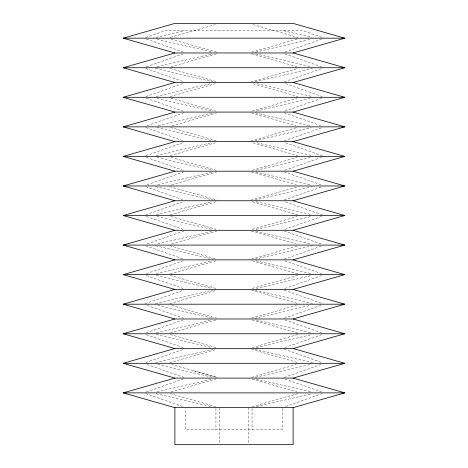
<?xml version="1.0" encoding="UTF-8"?>
<svg xmlns="http://www.w3.org/2000/svg" width="468" height="468" viewBox="0 0 468 468"><rect width="100%" height="100%" fill="white"/><g stroke="black" fill="none" stroke-linecap="round" stroke-linejoin="round"><path stroke-width="0.35" stroke-dasharray="2.34 1.75" d="M145.724 37.463L164.759 30.789L303.241 30.789L323.634 37.943M146.402 66.784L183.111 53.914M145.724 96.578L182.432 83.708M284.889 52.007L321.598 39.131M147.081 125.658L183.789 112.788M284.211 81.801L322.276 68.451M145.724 155.698L182.432 142.822M284.889 111.121L321.598 98.251M147.081 184.778L183.789 171.902M284.211 140.915L322.276 127.565M145.724 214.812L182.432 201.942M284.889 170.235L321.598 157.365M147.081 243.892L183.789 231.022M284.211 200.035L322.276 186.685M146.402 273.686L183.111 260.816M284.889 229.349L321.598 216.479M145.045 303.726L183.789 290.137M284.211 259.149L322.276 245.799M146.402 332.806L183.111 319.931M284.889 288.469L321.598 275.594M145.724 362.601L183.789 349.251M284.211 318.263L320.919 305.393M146.402 391.921L183.111 379.051M284.889 347.584L321.598 334.714M284.211 377.378L320.919 364.508M285.568 406.458L322.276 393.588M250.86 141.026L297.367 127.46M172.037 125.839L216.684 112.882M251.573 52.159L297.01 39.177M250.877 81.918L297.706 68.539M252.275 111.074L297.01 98.292M171.692 184.772L216.725 171.967M252.275 170.188L297.01 157.412M250.877 200.146L298.409 186.568M252.275 229.308L297.01 216.526M251.573 259.061L298.409 245.682M252.275 288.423L297.706 275.441M170.293 332.959L216.035 319.954M251.573 318.181L296.308 305.399M252.275 347.537L297.706 334.556M251.573 377.296L296.308 364.513M252.275 406.657L297.706 393.67M170.305 37.381L215.257 24.599M171.007 66.737L216.661 53.756M170.305 96.496L215.257 83.713M170.305 155.61L215.257 142.828M170.305 214.73L215.959 201.743M171.709 243.886L216.661 231.104M170.305 273.844L215.959 260.863M169.603 303.603L216.661 290.219M169.603 362.718L216.661 349.339M171.007 391.874L215.959 379.092M158.231 125.845L212.419 112.911M254.879 140.962L311.179 127.524M156.154 37.376L184.328 30.789M156.979 66.743L212.384 53.791M255.616 52.129L311.021 39.177M156.265 96.466L210.963 83.678M254.902 81.853L312.443 68.398M256.324 111.08L311.021 98.292M156.265 155.581L210.963 142.793M157.687 184.807L212.384 172.019M256.324 170.194L311.021 157.406M156.265 214.695L211.676 201.743M254.902 200.082L312.443 186.633M157.687 243.922L212.384 231.133M256.324 229.308L311.021 216.52M156.265 273.809L211.676 260.857M254.902 259.202L312.443 245.747M155.557 303.533L213.098 290.084M256.324 288.423L311.735 275.471M156.265 332.929L211.676 319.977M254.902 318.316L310.313 305.364M155.557 362.653L213.098 349.198M256.324 347.543L311.735 334.591M156.979 391.88L211.676 379.092M255.616 377.266L310.313 364.478M256.324 406.657L311.735 393.705M283.672 30.789L311.846 37.376M255.616 53.791L311.021 66.743M156.979 39.177L212.384 52.129M257.037 83.678L311.735 96.466M155.557 68.398L213.098 81.853M156.979 98.292L211.676 111.08M257.037 142.793L311.735 155.581M255.616 172.019L310.313 184.807M156.979 157.406L211.676 170.194M256.324 201.743L311.735 214.695M155.557 186.633L213.098 200.082M255.616 231.133L310.313 243.922M156.979 216.52L211.676 229.308M256.324 260.857L311.735 273.809M155.557 245.747L213.098 259.202M254.902 290.084L312.443 303.533M156.265 275.471L211.676 288.423M256.324 319.977L311.735 332.929M157.687 305.364L213.098 318.316M254.902 349.198L312.443 362.653M156.265 334.591L211.676 347.543M256.324 379.092L311.021 391.88M157.687 364.478L212.384 377.266M156.265 393.705L211.676 406.657M255.581 112.911L309.769 125.845M156.821 127.524L213.121 140.962M171.007 39.177L216.661 52.159M170.305 68.539L217.363 81.918M171.007 98.292L215.959 111.074M171.007 157.412L215.959 170.188M169.603 186.568L217.363 200.146M171.007 216.526L215.959 229.308M169.603 245.682L216.661 259.061M170.305 275.441L215.959 288.423M171.709 305.399L216.661 318.181M170.305 334.556L215.959 347.537M216.725 377.319L171.692 364.513M170.305 393.67L215.959 406.657M252.972 24.599L297.706 37.381M251.573 53.756L297.01 66.737M252.972 83.713L297.706 96.496M252.972 142.828L297.706 155.61M251.573 171.99L296.308 184.772M252.275 201.743L297.706 214.73M251.573 231.104L296.308 243.886M252.275 260.863L297.706 273.844M251.573 290.219L298.409 303.603M252.275 319.977L297.706 332.959M251.573 349.339L298.409 362.718M252.275 379.092L297.01 391.874M193.553 370.703L216.672 377.296M251.556 112.882L295.981 125.839M170.644 127.46L217.38 141.026M284.889 53.914L321.598 66.784M285.568 83.708L322.276 96.578M146.402 39.131L183.111 52.007M284.211 112.788L320.919 125.658M145.724 68.451L183.789 81.801M285.568 142.822L322.276 155.698M146.402 98.251L183.111 111.121M284.211 171.902L320.919 184.778M145.724 127.565L183.789 140.915M285.568 201.942L322.276 214.812M146.402 157.365L183.111 170.235M284.211 231.022L320.919 243.892M145.724 186.685L183.789 200.035M284.889 260.816L321.598 273.686M146.402 216.479L183.111 229.349M284.211 290.137L322.955 303.726M145.724 245.799L183.789 259.149M284.889 319.931L321.598 332.806M146.402 275.594L183.111 288.469M284.211 349.251L322.276 362.601M147.081 305.393L183.789 318.263M284.889 379.051L321.598 391.921M146.402 334.714L183.111 347.584M147.081 364.508L183.789 377.378M145.724 393.588L182.432 406.458M282.169 408.365L282.169 429.823L185.831 429.823L185.831 408.365M252.065 408.365L252.065 429.823M248.777 407.651L248.777 443.875M219.474 407.651L219.474 443.875M215.935 408.365L215.935 429.823"/><path stroke-width="0.7" d="M174.886 52.96L123.16 38.177L174.886 23.4L293.114 23.4L344.84 38.177L293.114 52.96L174.886 52.96L123.16 67.737L174.886 82.514L293.114 82.514L344.84 67.737L293.114 52.96M293.114 82.514L344.84 97.297L293.114 112.074L174.886 112.074L123.16 97.297L174.886 82.514M293.114 112.074L344.84 126.851L293.114 141.634L174.886 141.634L123.16 126.851L174.886 112.074M174.886 171.189L123.16 185.966L174.886 200.749L293.114 200.749L344.84 185.966L293.114 171.189L174.886 171.189L123.16 156.411L174.886 141.634M293.114 318.977L344.84 333.76L293.114 348.537L174.886 348.537L123.16 333.76L174.886 318.977L293.114 318.977L344.84 304.2L293.114 289.423L174.886 289.423L123.16 274.64L174.886 259.863L293.114 259.863L344.84 245.086L293.114 230.303L174.886 230.303L123.16 215.526L174.886 200.749M293.114 171.189L344.84 156.411L293.114 141.634M174.886 259.863L123.16 245.086L174.886 230.303M293.114 230.303L344.84 215.526L293.114 200.749M174.886 318.977L123.16 304.2L174.886 289.423M293.114 289.423L344.84 274.64L293.114 259.863M293.114 348.537L344.84 363.314L293.114 378.097L174.886 378.097L123.16 363.314L174.886 348.537M293.114 378.097L344.84 392.874L293.114 407.651L174.886 407.651L123.16 392.874L174.886 378.097M123.16 38.177L344.84 38.177M123.16 67.737L344.84 67.737M123.16 97.297L344.84 97.297M123.16 126.851L344.84 126.851M123.16 156.411L344.84 156.411M123.16 185.966L344.84 185.966M123.16 215.526L344.84 215.526M123.16 245.086L344.84 245.086M123.16 274.64L344.84 274.64M123.16 304.2L344.84 304.2M123.16 333.76L344.84 333.76M123.16 363.314L344.84 363.314M123.16 392.874L344.84 392.874M293.114 407.651L293.114 444.6L174.886 444.6L174.886 407.651"/></g></svg>
